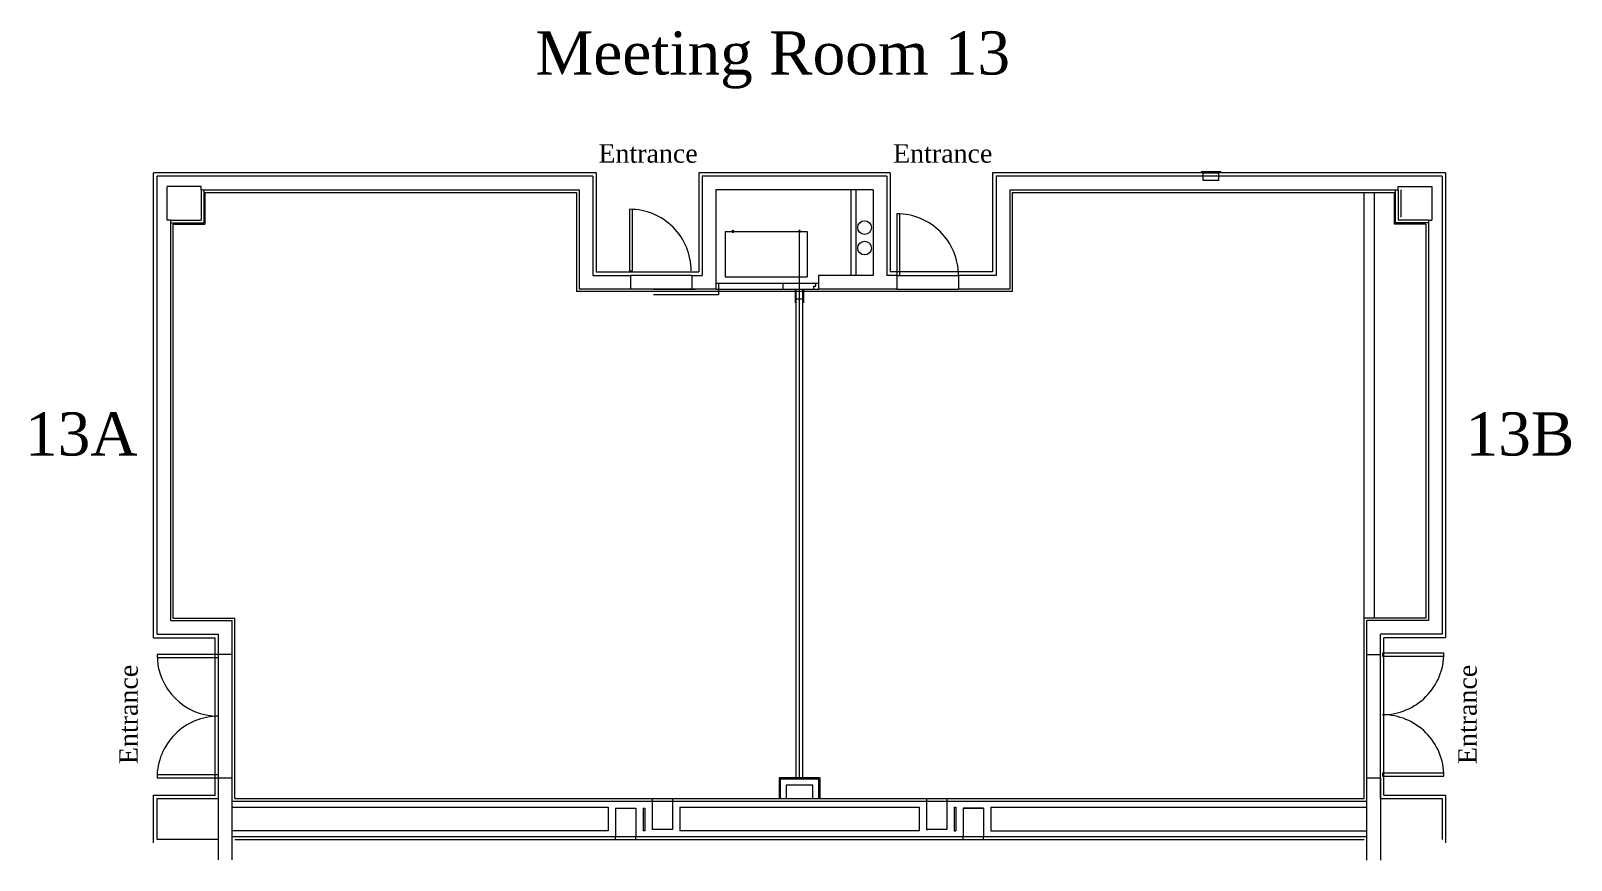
# Model space of a CAD drawing. Header units: inches. Extents: x 790 to 1691, y 8305 to 8790.
import ezdxf

# ---------------------------------------------------------------- set-up
doc = ezdxf.new("R2010")
doc.units = ezdxf.units.IN
doc.header["$LTSCALE"] = 4.8
doc.header["$MEASUREMENT"] = 0
doc.layers.get('0').update_dxf_attribs({"lineweight": 15})
for name, color, linetype, lineweight in [('A-0', 7, 'Continuous', 15), ('A-DOOR', 2, 'Continuous', 15), ('A-FLOR-HRAL', 5, 'Continuous', 15), ('A-PLMB', 5, 'Continuous', 15), ('A-PRTN-CTR', 2, 'Continuous', 15), ('A-PRTN-MOVE', 4, 'Continuous', 15), ('A-PRTN-STK', 6, 'Continuous', 15), ('A-WALL-FNSH', 251, 'Continuous', 15), ('A-WALL-FULL', 7, 'Continuous', 15), ('A-WALL-FULL-ACC', 6, 'Continuous', 15), ('A-WALL-HEAD', 14, 'Continuous', 15), ('FSPEQPA', 251, 'Continuous', 15), ('None', 7, 'Continuous', 5), ('P-EQPM', 7, 'Continuous', 15)]:
    doc.layers.add(name, color=color, linetype=linetype, lineweight=lineweight)
doc.styles.add('Times New Roman', font='Times New Roman')
doc.styles.add('Times New Roman (bold)', font='Times New Roman')

# ---------------------------------------------------------------- blocks, each defined once
blk = doc.blocks.new('Group-1')
at = {"color": 7, "linetype": 'Continuous', "lineweight": 15}
blk.add_lwpolyline([(89.7, 130.54, 0.414214), (53.7, 166.54), (53.7, 130.54), (55.45, 130.54), (55.45, 166.54)], format="xyb", dxfattribs=at)
blk = doc.blocks.new('Group-2-1')
at = {"color": 7, "linetype": 'Continuous', "lineweight": 15}
blk.add_lwpolyline([(-379.3, -93.09), (-343.3, -93.09), (-343.3, -91.35), (-379.3, -91.35), (-379.3, -91.35, 0.414205), (-343.3, -127.35), (-343.3, -127.35, 0.414214), (-379.3, -163.35), (-343.3, -163.35), (-343.3, -161.6), (-379.3, -161.6)], format="xyb", dxfattribs=at)
blk = doc.blocks.new('Group-3-1')
at = {"color": 7, "linetype": 'Continuous', "lineweight": 15}
blk.add_lwpolyline([(373.78, -160.71), (337.78, -160.71), (337.78, -162.46), (373.78, -162.46, 0.414214), (337.78, -126.46, 0.414214), (373.78, -90.46), (337.78, -90.46), (337.78, -92.21), (373.78, -92.21)], format="xyb", dxfattribs=at)
blk = doc.blocks.new('FXC')
at = {"layer": 'P-EQPM', "color": 7, "linetype": 'Continuous', "lineweight": 15}
for p, q in [((-5.75, 5), (-5.75, 4.5)), ((5.75, 5), (-5.75, 5)), ((5.75, 4.5), (-5.75, 4.5)), ((5.75, 5), (5.75, 4.5))]:
    blk.add_line(p, q, dxfattribs=at)
blk.add_lwpolyline([(-4.5, 4.5), (4.5, 4.5), (4.5, 0), (-4.5, 0)], close=True, dxfattribs=at)
blk = doc.blocks.new('FX')
at = {"layer": 'FSPEQPA', "color": 7, "rotation": -90}
blk.add_blockref('FXC', (-4.5, 0), dxfattribs=at)
blk = doc.blocks.new('Group-4-1')
at = {"color": 7, "linetype": 'Continuous', "lineweight": 15}
blk.add_lwpolyline([(-66.74, 133.19, 0.414214), (-102.74, 169.19), (-102.74, 133.19), (-100.99, 133.19), (-100.99, 169.19)], format="xyb", dxfattribs=at)
blk = doc.blocks.new('Group-5-1')
at = {"layer": 'A-0', "color": 7, "linetype": 'Continuous', "lineweight": 5}
for points in [[(-42.8, 156.22, 0.414214), (-42.3, 155.72, 0.414214), (-41.8, 156.22, 0.414214), (-42.3, 156.72, 0.414214), (-42.8, 156.22)], [(-3.8, 156.22, 0.414214), (-3.3, 155.72, 0.414214), (-2.8, 156.22, 0.414214), (-3.3, 156.72, 0.414214), (-3.8, 156.22)]]:
    blk.add_lwpolyline(points, format="xyb", close=True, dxfattribs=at)
at = {"layer": 'A-FLOR-HRAL', "color": 7, "linetype": 'Continuous', "lineweight": 5}
for p, q in [((327.2, -69.96), (327.2, 179.04)), ((333.2, -69.96), (333.2, 179.04))]:
    blk.add_line(p, q, dxfattribs=at)
at = {"layer": 'A-PLMB', "color": 7, "linetype": 'Continuous', "lineweight": 15}
for centre in [(34.78, 158.51), (34.78, 146.51)]:
    blk.add_circle(centre, 4, dxfattribs=at)
at = {"layer": 'A-PRTN-CTR', "color": 7, "linetype": 'Continuous', "lineweight": 15}
blk.add_line((-3.3, -164.09), (-3.3, 156.22), dxfattribs=at)
at = {"layer": 'A-PRTN-MOVE', "color": 7, "linetype": 'Continuous', "lineweight": 15}
for p, q in [((-52.3, 126.04), (7.7, 126.04)), ((-52.3, 122.54), (7.7, 122.54)), ((-50.8, 126.04), (-50.8, 122.54)), ((-12.8, 122.54), (-12.8, 126.04)), ((-5.8, 122.54), (-5.8, 114.54)), ((-5.3, -164.09), (-5.3, 122.54)), ((-1.3, -164.09), (-1.3, 122.54)), ((-0.8, 114.54), (-0.8, 122.54)), ((4.95, 124.29), (4.95, 122.54)), ((4.95, 124.29), (6.2, 124.29)), ((6.2, 124.29), (6.2, 126.04)), ((-1.3, 116.66), (-5.3, 116.66))]:
    blk.add_line(p, q, dxfattribs=at)
at = {"layer": 'A-PRTN-STK', "color": 7, "linetype": 'Continuous', "lineweight": 15}
for p, q in [((-46.8, 156.22), (1.2, 156.22)), ((-46.8, 156.22), (-46.8, 129.72)), ((1.2, 156.22), (1.2, 129.72)), ((-46.8, 129.72), (1.2, 129.72)), ((-88.8, 122.54), (-64.3, 122.54)), ((-50.8, 119.04), (-88.8, 119.04)), ((-50.8, 122.54), (-50.8, 119.04))]:
    blk.add_line(p, q, dxfattribs=at)
at = {"layer": 'A-WALL-FNSH', "color": 7, "linetype": 'Continuous', "lineweight": 15}
for p, q in [((-381.3, -81.46), (-381.3, 190.54)), ((-122.3, 190.54), (-381.3, 190.54)), ((-122.3, 190.54), (-122.3, 132.54)), ((-62.3, 190.54), (-62.3, 132.54)), ((49.7, 190.54), (-62.3, 190.54)), ((49.7, 190.54), (49.7, 132.54)), ((374.7, 190.54), (109.7, 190.54)), ((109.7, 190.54), (109.7, 132.54)), ((374.7, 190.54), (374.7, -81.46)), ((-351.3, 179.04), (-351.3, 160.54)), ((-351.3, 179.04), (-133.8, 179.04)), ((-133.8, 179.04), (-133.8, 121.04)), ((121.2, 179.04), (344.7, 179.04)), ((121.2, 179.04), (121.2, 121.04)), ((344.7, 179.04), (344.7, 160.54)), ((-369.8, 160.54), (-351.3, 160.54)), ((-369.8, -69.96), (-369.8, 160.54)), ((363.2, 160.54), (344.7, 160.54)), ((363.2, 160.54), (363.2, -69.96)), ((-122.3, 132.54), (-62.3, 132.54)), ((109.7, 132.54), (49.7, 132.54)), ((121.2, 121.04), (-133.8, 121.04)), ((-369.8, -69.96), (-333.8, -69.96)), ((-333.8, -175.46), (-333.8, -69.96)), ((363.2, -69.96), (327.2, -69.96)), ((327.2, -175.46), (327.2, -69.96)), ((-381.3, -81.46), (-345.3, -81.46)), ((-345.3, -173.46), (-345.3, -81.46)), ((374.7, -81.46), (338.7, -81.46)), ((338.7, -173.46), (338.7, -81.46)), ((8.7, -163.46), (-15.3, -163.46)), ((-15.3, -163.46), (-15.3, -175.46)), ((8.7, -175.46), (8.7, -163.46)), ((-381.3, -173.46), (-345.3, -173.46)), ((-381.3, -201.46), (-381.3, -173.46)), ((-333.8, -175.46), (327.2, -175.46)), ((-89.55, -175.46), (-89.55, -176.96)), ((-77.55, -175.46), (-77.55, -176.96)), ((70.95, -175.46), (70.95, -176.96)), ((82.95, -175.46), (82.95, -176.96)), ((338.7, -173.46), (374.7, -173.46)), ((374.7, -173.46), (374.7, -201.46)), ((-111.05, -199.46), (-111.05, -197.96)), ((-99.05, -199.46), (-99.05, -197.96)), ((92.45, -199.46), (92.45, -197.96)), ((104.45, -199.46), (104.45, -197.96)), ((-333.8, -199.46), (327.2, -199.46))]:
    blk.add_line(p, q, dxfattribs=at)
at = {"layer": 'A-WALL-FULL', "color": 7, "linetype": 'Continuous', "lineweight": 15}
for p, q in [((-353.55, 180.54), (-353.55, 162.79)), ((-351.93, 180.54), (-351.93, 161.16)), ((345.32, 180.54), (345.32, 161.16)), ((346.95, 180.54), (346.95, 162.79)), ((-371.3, 162.79), (-353.55, 162.79)), ((364.7, 162.79), (346.95, 162.79)), ((-371.3, 161.16), (-351.93, 161.16)), ((364.7, 161.16), (345.32, 161.16)), ((8.07, -164.09), (-14.68, -164.09)), ((-14.68, -164.09), (-14.68, -175.46)), ((-11.05, -167.71), (-11.05, -175.46)), ((4.45, -167.71), (-11.05, -167.71)), ((4.45, -175.46), (4.45, -167.71)), ((8.07, -175.46), (8.07, -164.09)), ((-335.3, -176.96), (-77.57, -176.96)), ((-89.55, -176.96), (-89.55, -193.71)), ((-77.57, -176.96), (60.02, -176.96)), ((-77.55, -176.96), (-77.55, -193.71)), ((60.02, -176.96), (328.7, -176.96)), ((70.95, -176.96), (70.95, -193.71)), ((82.95, -176.96), (82.95, -193.71)), ((-335.3, -180.59), (-115.3, -180.59)), ((-115.3, -180.59), (-115.3, -194.34)), ((-111.05, -181.21), (-111.05, -197.96)), ((-111.05, -181.21), (-99.05, -181.21)), ((-99.05, -181.21), (-99.05, -197.96)), ((-94.8, -181.21), (-93.8, -181.21)), ((-94.8, -181.21), (-94.8, -194.34)), ((-93.8, -181.21), (-93.8, -194.34)), ((-73.3, -180.59), (-73.3, -194.34)), ((-73.3, -180.59), (66.7, -180.59)), ((66.7, -180.59), (66.7, -194.34)), ((87.2, -180.59), (87.2, -194.34)), ((87.2, -180.59), (88.2, -180.59)), ((88.2, -180.59), (88.2, -194.34)), ((92.45, -181.21), (92.45, -197.96)), ((104.45, -181.21), (92.45, -181.21)), ((92.45, -181.21), (104.45, -181.21)), ((104.45, -181.21), (104.45, -197.96)), ((108.7, -180.59), (108.7, -194.34)), ((108.7, -180.59), (328.7, -180.59)), ((-115.3, -194.34), (-335.3, -194.34)), ((-93.82, -197.96), (-335.3, -197.96)), ((-93.8, -194.34), (-94.8, -194.34)), ((88.27, -197.96), (-93.82, -197.96)), ((-77.55, -193.71), (-89.55, -193.71)), ((19.89, -194.34), (-73.3, -194.34)), ((66.7, -194.34), (-61.32, -194.34)), ((70.95, -193.71), (72.02, -193.71)), ((82.95, -193.71), (70.95, -193.71)), ((87.2, -194.34), (88.2, -194.34)), ((328.7, -197.96), (88.27, -197.96)), ((108.7, -194.34), (328.7, -194.34))]:
    blk.add_line(p, q, dxfattribs=at)
at = {"layer": 'A-WALL-FULL-ACC', "color": 7, "linetype": 'Continuous', "lineweight": 15}
for p, q in [((-124.3, 188.54), (-379.3, 188.54)), ((-379.3, -79.46), (-379.3, 188.54)), ((-353.55, 182.54), (-373.3, 182.54)), ((-373.3, 162.79), (-373.3, 182.54)), ((-353.55, 180.54), (-353.55, 182.54)), ((-353.55, 180.54), (-132.3, 180.54)), ((-132.3, 180.54), (-132.3, 122.54)), ((-124.3, 188.54), (-124.3, 130.54)), ((-60.3, 188.54), (-60.3, 130.54)), ((47.7, 188.54), (-60.3, 188.54)), ((39.7, 180.54), (-52.3, 180.54)), ((-52.3, 180.54), (-52.3, 122.54)), ((26.7, 180.54), (26.7, 130.54)), ((29.7, 180.54), (29.7, 130.54)), ((39.7, 180.54), (39.7, 130.54)), ((47.7, 188.54), (47.7, 130.54)), ((111.7, 188.54), (111.7, 130.54)), ((372.7, 188.54), (111.7, 188.54)), ((119.7, 180.54), (119.7, 122.54)), ((119.7, 180.54), (346.95, 180.54)), ((346.95, 180.54), (346.95, 182.54)), ((346.95, 182.54), (366.7, 182.54)), ((348.7, 164.54), (348.7, 180.54)), ((366.7, 182.54), (366.7, 162.79)), ((372.7, 188.54), (372.7, -79.46)), ((-371.3, 162.79), (-373.3, 162.79)), ((-371.3, -71.46), (-371.3, 162.79)), ((364.7, 162.79), (364.7, -71.46)), ((364.7, 162.79), (366.7, 162.79)), ((-124.3, 130.54), (-102.3, 130.54)), ((-102.3, 130.54), (-102.3, 122.54)), ((-102.3, 130.54), (-102.3, 122.54)), ((-66.3, 130.54), (-60.3, 130.54)), ((-66.3, 130.54), (-66.3, 122.54)), ((-66.3, 130.54), (-66.3, 122.54)), ((39.7, 130.54), (7.7, 130.54)), ((7.7, 130.54), (7.7, 122.54)), ((53.7, 130.54), (47.7, 130.54)), ((53.7, 130.54), (53.7, 122.54)), ((53.7, 130.54), (53.7, 122.54)), ((111.7, 130.54), (89.7, 130.54)), ((89.7, 130.54), (89.7, 122.54)), ((89.7, 130.54), (89.7, 122.54)), ((-102.3, 122.54), (-132.3, 122.54)), ((-52.3, 122.54), (-66.3, 122.54)), ((-52.3, 122.54), (-66.3, 122.54)), ((53.7, 122.54), (7.7, 122.54)), ((119.7, 122.54), (89.7, 122.54)), ((-371.3, -71.46), (-335.3, -71.46)), ((-335.3, -91.35), (-335.3, -71.46)), ((364.7, -71.46), (328.7, -71.46)), ((328.7, -91.35), (328.7, -71.46)), ((-379.3, -79.46), (-343.3, -79.46)), ((-343.3, -91.35), (-343.3, -79.46)), ((372.7, -79.46), (336.7, -79.46)), ((336.7, -91.35), (336.7, -79.46)), ((-335.3, -91.35), (-343.3, -91.35)), ((328.7, -91.35), (336.7, -91.35)), ((-343.3, -163.35), (-335.3, -163.35)), ((-343.3, -211.46), (-343.3, -163.35)), ((-335.3, -211.46), (-335.3, -163.35)), ((328.7, -163.35), (336.7, -163.35)), ((328.7, -211.58), (328.7, -163.35)), ((336.7, -175.46), (336.7, -163.35)), ((336.7, -163.35), (336.7, -211.58)), ((-379.3, -175.46), (-343.3, -175.46)), ((-379.3, -199.46), (-379.3, -175.46)), ((-355.3, -175.46), (-343.3, -175.46)), ((336.7, -175.46), (372.7, -175.46)), ((372.7, -175.46), (372.7, -199.46)), ((-343.3, -199.46), (-379.3, -199.46))]:
    blk.add_line(p, q, dxfattribs=at)
at = {"layer": 'A-WALL-HEAD', "color": 7, "linetype": 'Continuous', "lineweight": 15}
for p, q in [((-66.3, 130.54), (-102.3, 130.54)), ((53.7, 130.54), (89.7, 130.54)), ((-66.3, 122.54), (-102.3, 122.54)), ((53.7, 122.54), (89.7, 122.54)), ((-343.3, -163.35), (-343.3, -91.35)), ((-335.3, -163.35), (-335.3, -91.35)), ((328.7, -163.35), (328.7, -91.35)), ((336.7, -163.35), (336.7, -91.35))]:
    blk.add_line(p, q, dxfattribs=at)
at = {"layer": 'A-DOOR', "color": 7}
for name in ['Group-4-1', 'Group-1', 'Group-2-1', 'Group-3-1']:
    blk.add_blockref(name, (0, 0), dxfattribs=at)
at = {"layer": 'P-EQPM', "color": 7, "rotation": 90}
blk.add_blockref('FX', (237.4, 190.54), dxfattribs=at)

msp = doc.modelspace()

# ---------------------------------------------------------------- block references
at = {"layer": 'None', "color": 7}
msp.add_blockref('Group-5-1', (1243.03, 8516.69), dxfattribs=at)

# ---------------------------------------------------------------- texts
at = {"layer": 'A-FLOR-HRAL', "color": 7, "attachment_point": 1, "line_spacing_factor": 1.049861}
for s, insert, char_height, style in [('Meeting Room 13', (1085.12, 8789.98), 25.2778, 'Times New Roman (bold)'), ('Entrance', (1122.02, 8723.95), 10.833, 'Times New Roman'), ('Entrance', (1294.44, 8723.95), 10.833, 'Times New Roman'), ('13A', (786.52, 8567.1), 25.278, 'Times New Roman (bold)'), ('13B', (1629.52, 8567.1), 25.278, 'Times New Roman (bold)')]:
    msp.add_mtext(s, dxfattribs=dict(at, insert=insert, char_height=char_height, style=style))
at = {"layer": 'A-FLOR-HRAL', "color": 7, "char_height": 10.833, "attachment_point": 1, "rotation": 90, "line_spacing_factor": 1.049861, "style": 'Times New Roman'}
for insert in [(841.62, 8361.3), (1625.16, 8361.3)]:
    msp.add_mtext('Entrance', dxfattribs=dict(at, insert=insert))

doc.saveas('drawing.dxf')
